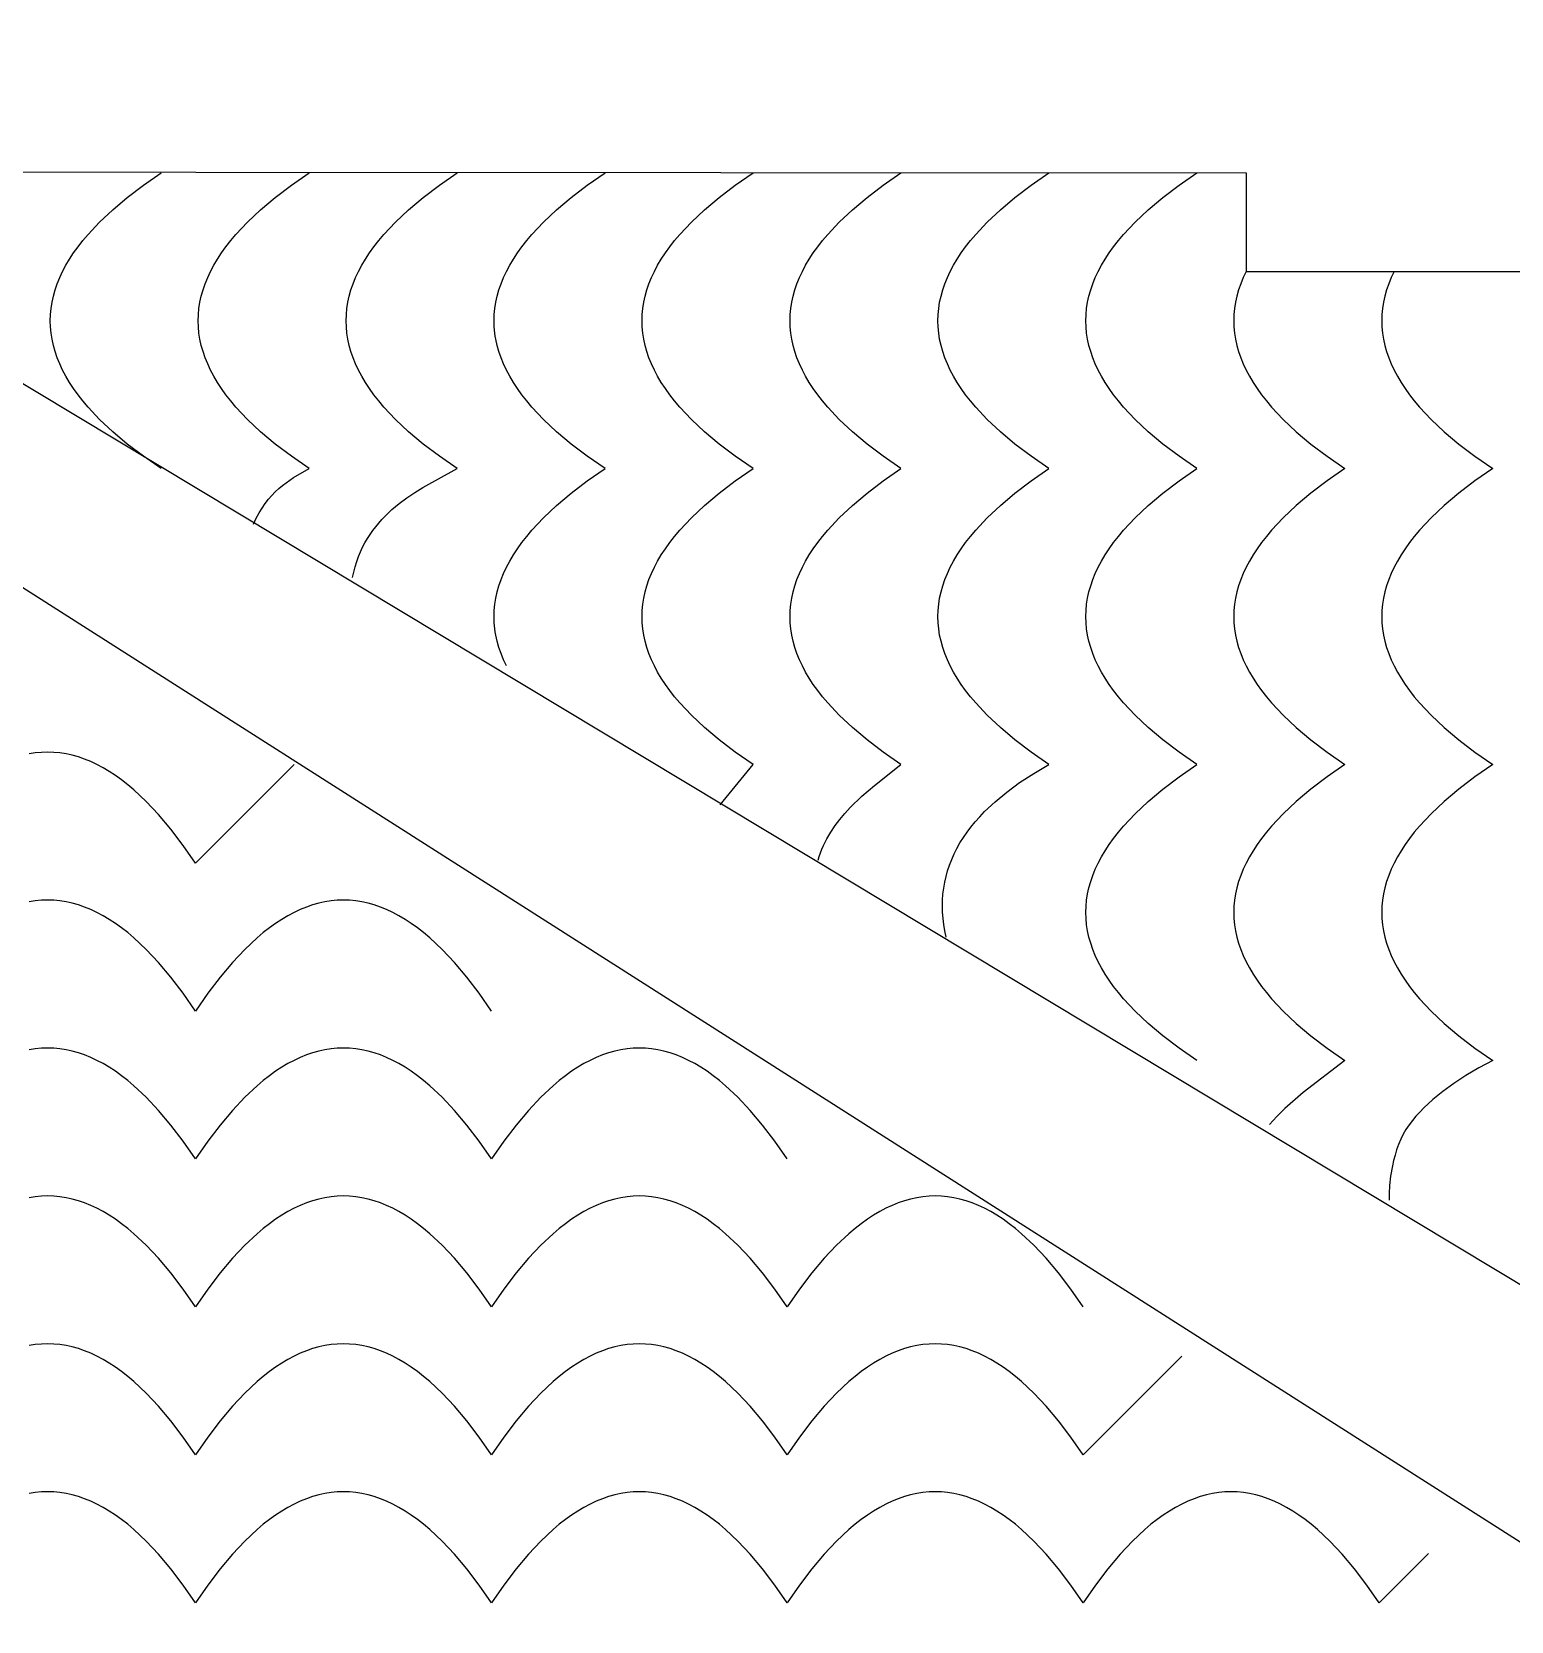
# Model space of a CAD drawing. Extents: x -831 to 1547, y -1426 to -385.
# Drawn here: x 200.86 to 245.86, y -858.27 to -809.92 of the extents above; entities that cross this region are included whole.
import ezdxf

# ---------------------------------------------------------------- set-up
doc = ezdxf.new("R2010")
doc.units = 0
doc.layers.add('CUT', color=18, linetype='CONTINUOUS')
doc.layers.add('ENGRAVE', color=1, linetype='CONTINUOUS')

msp = doc.modelspace()

# ---------------------------------------------------------------- linework, layer by layer
at = {"layer": 'CUT'}
for points in [[(334.842, -861.159), (254.442, -861.159), (174.042, -809.919), (133.842, -809.919), (93.642, -809.919), (13.242, -861.159), (-67.158, -861.159), (-67.158, -926.259), (93.474, -926.259), (133.842, -870.943), (174.211, -926.259), (334.842, -926.259)], [(189.867, -814.177), (237.8, -814.21), (237.8, -817.21), (249.8, -817.21), (249.8, -814.21), (323.919, -814.177), (258.946, -855.743)]]:
    msp.add_lwpolyline(points, close=True, dxfattribs=at)
at = {"layer": 'ENGRAVE'}
for points in [[(204.8, -823.209), (204.26, -822.834), (203.768, -822.459), (203.323, -822.084), (202.925, -821.709), (202.573, -821.334), (202.415, -821.147), (202.268, -820.959), (202.134, -820.772), (202.01, -820.584), (201.899, -820.397), (201.8, -820.209), (201.712, -820.022), (201.635, -819.834), (201.571, -819.647), (201.518, -819.459), (201.477, -819.272), (201.448, -819.084), (201.43, -818.897), (201.425, -818.709), (201.43, -818.522), (201.448, -818.334), (201.477, -818.147), (201.518, -817.959), (201.571, -817.772), (201.635, -817.584), (201.712, -817.397), (201.8, -817.209), (201.899, -817.022), (202.01, -816.834), (202.134, -816.647), (202.268, -816.459), (202.415, -816.272), (202.573, -816.084), (202.925, -815.709), (203.323, -815.334), (203.768, -814.959), (204.26, -814.584), (204.8, -814.209)], [(207.61, -824.898), (207.691, -824.72), (207.776, -824.557), (207.866, -824.406), (207.96, -824.268), (208.058, -824.14), (208.16, -824.023), (208.265, -823.915), (208.372, -823.816), (208.483, -823.724), (208.595, -823.638), (208.71, -823.558), (208.826, -823.483), (209.3, -823.209), (208.76, -822.834), (208.268, -822.459), (207.823, -822.084), (207.425, -821.709), (207.073, -821.334), (206.915, -821.147), (206.768, -820.959), (206.634, -820.772), (206.51, -820.584), (206.399, -820.397), (206.3, -820.209), (206.212, -820.022), (206.135, -819.834), (206.071, -819.647), (206.018, -819.459), (205.977, -819.272), (205.948, -819.084), (205.93, -818.897), (205.925, -818.709), (205.93, -818.522), (205.948, -818.334), (205.977, -818.147), (206.018, -817.959), (206.071, -817.772), (206.135, -817.584), (206.212, -817.397), (206.3, -817.209), (206.399, -817.022), (206.51, -816.834), (206.634, -816.647), (206.768, -816.459), (206.915, -816.272), (207.073, -816.084), (207.425, -815.709), (207.823, -815.334), (208.268, -814.959), (208.76, -814.584), (209.3, -814.209)], [(210.617, -826.524), (210.654, -826.355), (210.698, -826.193), (210.747, -826.036), (210.801, -825.885), (210.861, -825.74), (210.926, -825.6), (210.996, -825.465), (211.071, -825.336), (211.15, -825.211), (211.234, -825.091), (211.322, -824.975), (211.414, -824.863), (211.509, -824.756), (211.609, -824.652), (211.818, -824.455), (212.039, -824.271), (212.27, -824.099), (212.511, -823.936), (212.76, -823.781), (213.8, -823.209), (213.26, -822.834), (212.768, -822.459), (212.323, -822.084), (211.925, -821.709), (211.573, -821.334), (211.415, -821.147), (211.268, -820.959), (211.134, -820.772), (211.01, -820.584), (210.899, -820.397), (210.8, -820.209), (210.712, -820.022), (210.635, -819.834), (210.571, -819.647), (210.518, -819.459), (210.477, -819.272), (210.448, -819.084), (210.43, -818.897), (210.425, -818.709), (210.43, -818.522), (210.448, -818.334), (210.477, -818.147), (210.518, -817.959), (210.571, -817.772), (210.635, -817.584), (210.712, -817.397), (210.8, -817.209), (210.899, -817.022), (211.01, -816.834), (211.134, -816.647), (211.268, -816.459), (211.415, -816.272), (211.573, -816.084), (211.925, -815.709), (212.323, -815.334), (212.768, -814.959), (213.26, -814.584), (213.8, -814.209)], [(215.3, -829.209), (215.212, -829.022), (215.135, -828.834), (215.071, -828.647), (215.018, -828.459), (214.977, -828.272), (214.961, -828.178), (214.948, -828.084), (214.93, -827.897), (214.925, -827.709), (214.93, -827.522), (214.948, -827.334), (214.977, -827.147), (215.018, -826.959), (215.071, -826.772), (215.135, -826.584), (215.212, -826.397), (215.3, -826.209), (215.399, -826.022), (215.51, -825.834), (215.634, -825.647), (215.768, -825.459), (215.915, -825.272), (216.073, -825.084), (216.425, -824.709), (216.823, -824.334), (217.268, -823.959), (217.76, -823.584), (218.3, -823.209), (217.76, -822.834), (217.268, -822.459), (216.823, -822.084), (216.425, -821.709), (216.073, -821.334), (215.915, -821.147), (215.768, -820.959), (215.634, -820.772), (215.51, -820.584), (215.399, -820.397), (215.3, -820.209), (215.212, -820.022), (215.135, -819.834), (215.071, -819.647), (215.018, -819.459), (214.977, -819.272), (214.961, -819.178), (214.948, -819.084), (214.93, -818.897), (214.925, -818.709), (214.93, -818.522), (214.948, -818.334), (214.977, -818.147), (215.018, -817.959), (215.071, -817.772), (215.135, -817.584), (215.212, -817.397), (215.3, -817.209), (215.399, -817.022), (215.51, -816.834), (215.634, -816.647), (215.768, -816.459), (215.915, -816.272), (216.073, -816.084), (216.425, -815.709), (216.823, -815.334), (217.268, -814.959), (217.76, -814.584), (218.3, -814.209)], [(221.797, -833.434), (222.8, -832.209), (222.26, -831.834), (221.768, -831.459), (221.323, -831.084), (220.925, -830.709), (220.573, -830.334), (220.415, -830.147), (220.268, -829.959), (220.134, -829.772), (220.01, -829.584), (219.899, -829.397), (219.8, -829.209), (219.712, -829.022), (219.635, -828.834), (219.571, -828.647), (219.518, -828.459), (219.477, -828.272), (219.448, -828.084), (219.43, -827.897), (219.425, -827.709), (219.43, -827.522), (219.448, -827.334), (219.477, -827.147), (219.518, -826.959), (219.571, -826.772), (219.635, -826.584), (219.712, -826.397), (219.8, -826.209), (219.899, -826.022), (220.01, -825.834), (220.134, -825.647), (220.268, -825.459), (220.415, -825.272), (220.573, -825.084), (220.925, -824.709), (221.323, -824.334), (221.768, -823.959), (222.26, -823.584), (222.8, -823.209), (222.26, -822.834), (221.768, -822.459), (221.323, -822.084), (220.925, -821.709), (220.573, -821.334), (220.415, -821.147), (220.268, -820.959), (220.134, -820.772), (220.01, -820.584), (219.899, -820.397), (219.8, -820.209), (219.712, -820.022), (219.635, -819.834), (219.571, -819.647), (219.518, -819.459), (219.477, -819.272), (219.448, -819.084), (219.43, -818.897), (219.425, -818.709), (219.43, -818.522), (219.448, -818.334), (219.477, -818.147), (219.518, -817.959), (219.571, -817.772), (219.635, -817.584), (219.712, -817.397), (219.8, -817.209), (219.899, -817.022), (220.01, -816.834), (220.134, -816.647), (220.268, -816.459), (220.415, -816.272), (220.573, -816.084), (220.925, -815.709), (221.323, -815.334), (221.768, -814.959), (222.26, -814.584), (222.8, -814.209)], [(224.784, -835.123), (224.817, -835.008), (224.855, -834.896), (224.896, -834.785), (224.942, -834.677), (224.992, -834.571), (225.045, -834.466), (225.163, -834.264), (225.294, -834.068), (225.437, -833.878), (225.591, -833.695), (225.756, -833.516), (226.11, -833.173), (226.492, -832.844), (227.3, -832.209), (226.76, -831.834), (226.268, -831.459), (225.823, -831.084), (225.425, -830.709), (225.073, -830.334), (224.915, -830.147), (224.768, -829.959), (224.634, -829.772), (224.51, -829.584), (224.399, -829.397), (224.3, -829.209), (224.212, -829.022), (224.135, -828.834), (224.071, -828.647), (224.018, -828.459), (223.977, -828.272), (223.948, -828.084), (223.93, -827.897), (223.925, -827.709), (223.93, -827.522), (223.948, -827.334), (223.977, -827.147), (224.018, -826.959), (224.071, -826.772), (224.135, -826.584), (224.212, -826.397), (224.3, -826.209), (224.399, -826.022), (224.51, -825.834), (224.634, -825.647), (224.768, -825.459), (224.915, -825.272), (225.073, -825.084), (225.425, -824.709), (225.823, -824.334), (226.268, -823.959), (226.76, -823.584), (227.3, -823.209), (226.76, -822.834), (226.268, -822.459), (225.823, -822.084), (225.425, -821.709), (225.073, -821.334), (224.915, -821.147), (224.768, -820.959), (224.634, -820.772), (224.51, -820.584), (224.399, -820.397), (224.3, -820.209), (224.212, -820.022), (224.135, -819.834), (224.071, -819.647), (224.018, -819.459), (223.977, -819.272), (223.948, -819.084), (223.93, -818.897), (223.925, -818.709), (223.93, -818.522), (223.948, -818.334), (223.977, -818.147), (224.018, -817.959), (224.071, -817.772), (224.135, -817.584), (224.212, -817.397), (224.3, -817.209), (224.399, -817.022), (224.51, -816.834), (224.634, -816.647), (224.768, -816.459), (224.915, -816.272), (225.073, -816.084), (225.425, -815.709), (225.823, -815.334), (226.268, -814.959), (226.76, -814.584), (227.3, -814.209)], [(228.674, -837.466), (228.634, -837.272), (228.602, -837.081), (228.579, -836.891), (228.566, -836.703), (228.561, -836.517), (228.565, -836.333), (228.578, -836.15), (228.6, -835.97), (228.63, -835.791), (228.67, -835.615), (228.719, -835.44), (228.776, -835.267), (228.843, -835.096), (228.918, -834.927), (229.002, -834.76), (229.095, -834.595), (229.198, -834.432), (229.309, -834.27), (229.429, -834.111), (229.557, -833.953), (229.695, -833.797), (229.842, -833.643), (230.162, -833.341), (230.518, -833.047), (230.909, -832.76), (231.337, -832.481), (231.8, -832.209), (231.26, -831.834), (230.768, -831.459), (230.323, -831.084), (229.925, -830.709), (229.573, -830.334), (229.415, -830.147), (229.268, -829.959), (229.134, -829.772), (229.01, -829.584), (228.899, -829.397), (228.8, -829.209), (228.712, -829.022), (228.635, -828.834), (228.571, -828.647), (228.518, -828.459), (228.477, -828.272), (228.448, -828.084), (228.43, -827.897), (228.425, -827.709), (228.43, -827.522), (228.448, -827.334), (228.477, -827.147), (228.518, -826.959), (228.571, -826.772), (228.635, -826.584), (228.712, -826.397), (228.8, -826.209), (228.899, -826.022), (229.01, -825.834), (229.134, -825.647), (229.268, -825.459), (229.415, -825.272), (229.573, -825.084), (229.925, -824.709), (230.323, -824.334), (230.768, -823.959), (231.26, -823.584), (231.8, -823.209), (231.26, -822.834), (230.768, -822.459), (230.323, -822.084), (229.925, -821.709), (229.573, -821.334), (229.415, -821.147), (229.268, -820.959), (229.134, -820.772), (229.01, -820.584), (228.899, -820.397), (228.8, -820.209), (228.712, -820.022), (228.635, -819.834), (228.571, -819.647), (228.518, -819.459), (228.477, -819.272), (228.448, -819.084), (228.43, -818.897), (228.425, -818.709), (228.43, -818.522), (228.448, -818.334), (228.477, -818.147), (228.518, -817.959), (228.571, -817.772), (228.635, -817.584), (228.712, -817.397), (228.8, -817.209), (228.899, -817.022), (229.01, -816.834), (229.134, -816.647), (229.268, -816.459), (229.415, -816.272), (229.573, -816.084), (229.925, -815.709), (230.323, -815.334), (230.768, -814.959), (231.26, -814.584), (231.8, -814.209)], [(236.3, -841.209), (235.76, -840.834), (235.268, -840.459), (234.823, -840.084), (234.425, -839.709), (234.073, -839.334), (233.915, -839.147), (233.768, -838.959), (233.634, -838.772), (233.51, -838.584), (233.399, -838.397), (233.3, -838.209), (233.212, -838.022), (233.135, -837.834), (233.071, -837.647), (233.018, -837.459), (232.977, -837.272), (232.948, -837.084), (232.93, -836.897), (232.925, -836.709), (232.93, -836.522), (232.948, -836.334), (232.977, -836.147), (233.018, -835.959), (233.071, -835.772), (233.135, -835.584), (233.212, -835.397), (233.3, -835.209), (233.399, -835.022), (233.51, -834.834), (233.634, -834.647), (233.768, -834.459), (233.915, -834.272), (234.073, -834.084), (234.425, -833.709), (234.823, -833.334), (235.268, -832.959), (235.76, -832.584), (236.3, -832.209), (235.76, -831.834), (235.268, -831.459), (234.823, -831.084), (234.425, -830.709), (234.073, -830.334), (233.915, -830.147), (233.768, -829.959), (233.634, -829.772), (233.51, -829.584), (233.399, -829.397), (233.3, -829.209), (233.212, -829.022), (233.135, -828.834), (233.071, -828.647), (233.018, -828.459), (232.977, -828.272), (232.948, -828.084), (232.93, -827.897), (232.925, -827.709), (232.93, -827.522), (232.948, -827.334), (232.977, -827.147), (233.018, -826.959), (233.071, -826.772), (233.135, -826.584), (233.212, -826.397), (233.3, -826.209), (233.399, -826.022), (233.51, -825.834), (233.634, -825.647), (233.768, -825.459), (233.915, -825.272), (234.073, -825.084), (234.425, -824.709), (234.823, -824.334), (235.268, -823.959), (235.76, -823.584), (236.3, -823.209), (235.76, -822.834), (235.268, -822.459), (234.823, -822.084), (234.425, -821.709), (234.073, -821.334), (233.915, -821.147), (233.768, -820.959), (233.634, -820.772), (233.51, -820.584), (233.399, -820.397), (233.3, -820.209), (233.212, -820.022), (233.135, -819.834), (233.071, -819.647), (233.018, -819.459), (232.977, -819.272), (232.948, -819.084), (232.93, -818.897), (232.925, -818.709), (232.93, -818.522), (232.948, -818.334), (232.977, -818.147), (233.018, -817.959), (233.071, -817.772), (233.135, -817.584), (233.212, -817.397), (233.3, -817.209), (233.399, -817.022), (233.51, -816.834), (233.634, -816.647), (233.768, -816.459), (233.915, -816.272), (234.073, -816.084), (234.425, -815.709), (234.823, -815.334), (235.268, -814.959), (235.76, -814.584), (236.3, -814.209)], [(237.8, -817.209), (237.712, -817.397), (237.635, -817.584), (237.571, -817.772), (237.518, -817.959), (237.477, -818.147), (237.448, -818.334), (237.43, -818.522), (237.425, -818.709), (237.43, -818.897), (237.448, -819.084), (237.477, -819.272), (237.518, -819.459), (237.571, -819.647), (237.635, -819.834), (237.712, -820.022), (237.8, -820.209), (237.899, -820.397), (238.01, -820.584), (238.134, -820.772), (238.268, -820.959), (238.415, -821.147), (238.573, -821.334), (238.925, -821.709), (239.323, -822.084), (239.768, -822.459), (240.26, -822.834), (240.8, -823.209), (240.26, -823.584), (239.768, -823.959), (239.323, -824.334), (238.925, -824.709), (238.573, -825.084), (238.415, -825.272), (238.268, -825.459), (238.134, -825.647), (238.01, -825.834), (237.899, -826.022), (237.8, -826.209), (237.712, -826.397), (237.635, -826.584), (237.571, -826.772), (237.518, -826.959), (237.477, -827.147), (237.448, -827.334), (237.43, -827.522), (237.425, -827.709), (237.43, -827.897), (237.448, -828.084), (237.477, -828.272), (237.518, -828.459), (237.571, -828.647), (237.635, -828.834), (237.712, -829.022), (237.8, -829.209), (237.899, -829.397), (238.01, -829.584), (238.134, -829.772), (238.268, -829.959), (238.415, -830.147), (238.573, -830.334), (238.925, -830.709), (239.323, -831.084), (239.768, -831.459), (240.26, -831.834), (240.8, -832.209), (240.26, -832.584), (239.768, -832.959), (239.323, -833.334), (238.925, -833.709), (238.573, -834.084), (238.415, -834.272), (238.268, -834.459), (238.134, -834.647), (238.01, -834.834), (237.899, -835.022), (237.8, -835.209), (237.712, -835.397), (237.635, -835.584), (237.571, -835.772), (237.518, -835.959), (237.477, -836.147), (237.448, -836.334), (237.43, -836.522), (237.425, -836.709), (237.43, -836.897), (237.448, -837.084), (237.477, -837.272), (237.518, -837.459), (237.571, -837.647), (237.635, -837.834), (237.712, -838.022), (237.8, -838.209), (237.899, -838.397), (238.01, -838.584), (238.134, -838.772), (238.268, -838.959), (238.415, -839.147), (238.573, -839.334), (238.925, -839.709), (239.323, -840.084), (239.768, -840.459), (240.26, -840.834), (240.8, -841.209), (239.534, -842.185), (238.975, -842.673), (238.728, -842.917), (238.506, -843.161)], [(242.3, -817.209), (242.212, -817.397), (242.135, -817.584), (242.071, -817.772), (242.018, -817.959), (241.977, -818.147), (241.948, -818.334), (241.93, -818.522), (241.925, -818.709), (241.93, -818.897), (241.948, -819.084), (241.977, -819.272), (242.018, -819.459), (242.071, -819.647), (242.135, -819.834), (242.212, -820.022), (242.3, -820.209), (242.399, -820.397), (242.51, -820.584), (242.634, -820.772), (242.768, -820.959), (242.915, -821.147), (243.073, -821.334), (243.425, -821.709), (243.823, -822.084), (244.268, -822.459), (244.76, -822.834), (245.3, -823.209), (244.76, -823.584), (244.268, -823.959), (243.823, -824.334), (243.425, -824.709), (243.073, -825.084), (242.915, -825.272), (242.768, -825.459), (242.634, -825.647), (242.51, -825.834), (242.399, -826.022), (242.3, -826.209), (242.212, -826.397), (242.135, -826.584), (242.071, -826.772), (242.018, -826.959), (241.977, -827.147), (241.948, -827.334), (241.93, -827.522), (241.925, -827.709), (241.93, -827.897), (241.948, -828.084), (241.977, -828.272), (242.018, -828.459), (242.071, -828.647), (242.135, -828.834), (242.212, -829.022), (242.3, -829.209), (242.399, -829.397), (242.51, -829.584), (242.634, -829.772), (242.768, -829.959), (242.915, -830.147), (243.073, -830.334), (243.425, -830.709), (243.823, -831.084), (244.268, -831.459), (244.76, -831.834), (245.3, -832.209), (244.76, -832.584), (244.268, -832.959), (243.823, -833.334), (243.425, -833.709), (243.073, -834.084), (242.915, -834.272), (242.768, -834.459), (242.634, -834.647), (242.51, -834.834), (242.399, -835.022), (242.3, -835.209), (242.212, -835.397), (242.135, -835.584), (242.071, -835.772), (242.018, -835.959), (241.977, -836.147), (241.948, -836.334), (241.93, -836.522), (241.925, -836.709), (241.93, -836.897), (241.948, -837.084), (241.977, -837.272), (242.018, -837.459), (242.071, -837.647), (242.135, -837.834), (242.212, -838.022), (242.3, -838.209), (242.399, -838.397), (242.51, -838.584), (242.634, -838.772), (242.768, -838.959), (242.915, -839.147), (243.073, -839.334), (243.425, -839.709), (243.823, -840.084), (244.268, -840.459), (244.76, -840.834), (245.3, -841.209), (244.875, -841.437), (244.482, -841.67), (244.118, -841.909), (243.785, -842.152), (243.482, -842.4), (243.209, -842.653), (243.084, -842.781), (242.966, -842.911), (242.856, -843.042), (242.754, -843.174), (242.706, -843.242), (242.66, -843.312), (242.617, -843.384), (242.576, -843.458), (242.502, -843.61), (242.436, -843.768), (242.378, -843.929), (242.328, -844.093), (242.285, -844.256), (242.249, -844.417), (242.195, -844.73), (242.163, -845.016), (242.148, -845.264), (242.146, -845.459)], [(208.842, -832.209), (205.842, -835.209), (205.467, -834.67), (205.092, -834.178), (204.717, -833.732), (204.342, -833.334), (203.967, -832.982), (203.779, -832.824), (203.592, -832.678), (203.404, -832.543), (203.217, -832.42), (203.029, -832.309), (202.842, -832.209), (202.654, -832.121), (202.467, -832.045), (202.279, -831.98), (202.092, -831.928), (201.904, -831.887), (201.717, -831.857), (201.529, -831.84), (201.342, -831.834), (201.154, -831.84), (200.967, -831.857), (200.779, -831.887)], [(214.842, -839.709), (214.467, -839.17), (214.092, -838.678), (213.717, -838.232), (213.342, -837.834), (212.967, -837.482), (212.779, -837.324), (212.592, -837.178), (212.404, -837.043), (212.217, -836.92), (212.029, -836.809), (211.842, -836.709), (211.654, -836.621), (211.467, -836.545), (211.279, -836.48), (211.092, -836.428), (210.904, -836.387), (210.717, -836.357), (210.529, -836.34), (210.342, -836.334), (210.154, -836.34), (209.967, -836.357), (209.779, -836.387), (209.592, -836.428), (209.404, -836.48), (209.217, -836.545), (209.029, -836.621), (208.842, -836.709), (208.654, -836.809), (208.467, -836.92), (208.279, -837.043), (208.092, -837.178), (207.904, -837.324), (207.717, -837.482), (207.342, -837.834), (206.967, -838.232), (206.592, -838.678), (206.217, -839.17), (205.842, -839.709), (205.467, -839.17), (205.092, -838.678), (204.717, -838.232), (204.342, -837.834), (203.967, -837.482), (203.779, -837.324), (203.592, -837.178), (203.404, -837.043), (203.217, -836.92), (203.029, -836.809), (202.842, -836.709), (202.654, -836.621), (202.467, -836.545), (202.279, -836.48), (202.092, -836.428), (201.904, -836.387), (201.717, -836.357), (201.529, -836.34), (201.342, -836.334), (201.154, -836.34), (200.967, -836.357), (200.779, -836.387)], [(223.842, -844.209), (223.467, -843.67), (223.092, -843.178), (222.717, -842.732), (222.342, -842.334), (221.967, -841.982), (221.779, -841.824), (221.592, -841.678), (221.404, -841.543), (221.217, -841.42), (221.029, -841.309), (220.842, -841.209), (220.654, -841.121), (220.467, -841.045), (220.279, -840.98), (220.092, -840.928), (219.904, -840.887), (219.717, -840.857), (219.529, -840.84), (219.342, -840.834), (219.154, -840.84), (218.967, -840.857), (218.779, -840.887), (218.592, -840.928), (218.404, -840.98), (218.217, -841.045), (218.029, -841.121), (217.842, -841.209), (217.654, -841.309), (217.467, -841.42), (217.279, -841.543), (217.092, -841.678), (216.904, -841.824), (216.717, -841.982), (216.342, -842.334), (215.967, -842.732), (215.592, -843.178), (215.217, -843.67), (214.842, -844.209), (214.467, -843.67), (214.092, -843.178), (213.717, -842.732), (213.342, -842.334), (212.967, -841.982), (212.779, -841.824), (212.592, -841.678), (212.404, -841.543), (212.217, -841.42), (212.029, -841.309), (211.842, -841.209), (211.654, -841.121), (211.467, -841.045), (211.279, -840.98), (211.092, -840.928), (210.904, -840.887), (210.717, -840.857), (210.529, -840.84), (210.342, -840.834), (210.154, -840.84), (209.967, -840.857), (209.779, -840.887), (209.592, -840.928), (209.404, -840.98), (209.217, -841.045), (209.029, -841.121), (208.842, -841.209), (208.654, -841.309), (208.467, -841.42), (208.279, -841.543), (208.092, -841.678), (207.904, -841.824), (207.717, -841.982), (207.342, -842.334), (206.967, -842.732), (206.592, -843.178), (206.217, -843.67), (205.842, -844.209), (205.467, -843.67), (205.092, -843.178), (204.717, -842.732), (204.342, -842.334), (203.967, -841.982), (203.779, -841.824), (203.592, -841.678), (203.404, -841.543), (203.217, -841.42), (203.029, -841.309), (202.842, -841.209), (202.654, -841.121), (202.467, -841.045), (202.279, -840.98), (202.092, -840.928), (201.904, -840.887), (201.717, -840.857), (201.529, -840.84), (201.342, -840.834), (201.154, -840.84), (200.967, -840.857), (200.779, -840.887)], [(232.842, -848.709), (232.467, -848.17), (232.092, -847.678), (231.717, -847.232), (231.342, -846.834), (230.967, -846.482), (230.779, -846.324), (230.592, -846.178), (230.404, -846.043), (230.217, -845.92), (230.029, -845.809), (229.842, -845.709), (229.654, -845.621), (229.467, -845.545), (229.279, -845.48), (229.092, -845.428), (228.904, -845.387), (228.717, -845.357), (228.529, -845.34), (228.342, -845.334), (228.154, -845.34), (227.967, -845.357), (227.779, -845.387), (227.592, -845.428), (227.404, -845.48), (227.217, -845.545), (227.029, -845.621), (226.842, -845.709), (226.654, -845.809), (226.467, -845.92), (226.279, -846.043), (226.092, -846.178), (225.904, -846.324), (225.717, -846.482), (225.342, -846.834), (224.967, -847.232), (224.592, -847.678), (224.217, -848.17), (223.842, -848.709), (223.467, -848.17), (223.092, -847.678), (222.717, -847.232), (222.342, -846.834), (221.967, -846.482), (221.779, -846.324), (221.592, -846.178), (221.404, -846.043), (221.217, -845.92), (221.029, -845.809), (220.842, -845.709), (220.654, -845.621), (220.467, -845.545), (220.279, -845.48), (220.092, -845.428), (219.904, -845.387), (219.717, -845.357), (219.529, -845.34), (219.342, -845.334), (219.154, -845.34), (218.967, -845.357), (218.779, -845.387), (218.592, -845.428), (218.404, -845.48), (218.217, -845.545), (218.029, -845.621), (217.842, -845.709), (217.654, -845.809), (217.467, -845.92), (217.279, -846.043), (217.092, -846.178), (216.904, -846.324), (216.717, -846.482), (216.342, -846.834), (215.967, -847.232), (215.592, -847.678), (215.217, -848.17), (214.842, -848.709), (214.467, -848.17), (214.092, -847.678), (213.717, -847.232), (213.342, -846.834), (212.967, -846.482), (212.779, -846.324), (212.592, -846.178), (212.404, -846.043), (212.217, -845.92), (212.029, -845.809), (211.842, -845.709), (211.654, -845.621), (211.467, -845.545), (211.279, -845.48), (211.092, -845.428), (210.904, -845.387), (210.717, -845.357), (210.529, -845.34), (210.342, -845.334), (210.154, -845.34), (209.967, -845.357), (209.779, -845.387), (209.592, -845.428), (209.404, -845.48), (209.217, -845.545), (209.029, -845.621), (208.842, -845.709), (208.654, -845.809), (208.467, -845.92), (208.279, -846.043), (208.092, -846.178), (207.904, -846.324), (207.717, -846.482), (207.342, -846.834), (206.967, -847.232), (206.592, -847.678), (206.217, -848.17), (205.842, -848.709), (205.467, -848.17), (205.092, -847.678), (204.717, -847.232), (204.342, -846.834), (203.967, -846.482), (203.779, -846.324), (203.592, -846.178), (203.404, -846.043), (203.217, -845.92), (203.029, -845.809), (202.842, -845.709), (202.654, -845.621), (202.467, -845.545), (202.279, -845.48), (202.092, -845.428), (201.904, -845.387), (201.717, -845.357), (201.529, -845.34), (201.342, -845.334), (201.154, -845.34), (200.967, -845.357), (200.779, -845.387)], [(235.842, -850.209), (232.842, -853.209), (232.467, -852.67), (232.092, -852.178), (231.717, -851.732), (231.342, -851.334), (230.967, -850.982), (230.779, -850.824), (230.592, -850.678), (230.404, -850.543), (230.217, -850.42), (230.029, -850.309), (229.842, -850.209), (229.654, -850.121), (229.467, -850.045), (229.279, -849.98), (229.092, -849.928), (228.904, -849.887), (228.717, -849.857), (228.529, -849.84), (228.342, -849.834), (228.154, -849.84), (227.967, -849.857), (227.779, -849.887), (227.592, -849.928), (227.404, -849.98), (227.217, -850.045), (227.029, -850.121), (226.842, -850.209), (226.654, -850.309), (226.467, -850.42), (226.279, -850.543), (226.092, -850.678), (225.904, -850.824), (225.717, -850.982), (225.342, -851.334), (224.967, -851.732), (224.592, -852.178), (224.217, -852.67), (223.842, -853.209), (223.467, -852.67), (223.092, -852.178), (222.717, -851.732), (222.342, -851.334), (221.967, -850.982), (221.779, -850.824), (221.592, -850.678), (221.404, -850.543), (221.217, -850.42), (221.029, -850.309), (220.842, -850.209), (220.654, -850.121), (220.467, -850.045), (220.279, -849.98), (220.092, -849.928), (219.904, -849.887), (219.717, -849.857), (219.529, -849.84), (219.342, -849.834), (219.154, -849.84), (218.967, -849.857), (218.779, -849.887), (218.592, -849.928), (218.404, -849.98), (218.217, -850.045), (218.029, -850.121), (217.842, -850.209), (217.654, -850.309), (217.467, -850.42), (217.279, -850.543), (217.092, -850.678), (216.904, -850.824), (216.717, -850.982), (216.342, -851.334), (215.967, -851.732), (215.592, -852.178), (215.217, -852.67), (214.842, -853.209), (214.467, -852.67), (214.092, -852.178), (213.717, -851.732), (213.342, -851.334), (212.967, -850.982), (212.779, -850.824), (212.592, -850.678), (212.404, -850.543), (212.217, -850.42), (212.029, -850.309), (211.842, -850.209), (211.654, -850.121), (211.467, -850.045), (211.279, -849.98), (211.092, -849.928), (210.904, -849.887), (210.717, -849.857), (210.529, -849.84), (210.342, -849.834), (210.154, -849.84), (209.967, -849.857), (209.779, -849.887), (209.592, -849.928), (209.404, -849.98), (209.217, -850.045), (209.029, -850.121), (208.842, -850.209), (208.654, -850.309), (208.467, -850.42), (208.279, -850.543), (208.092, -850.678), (207.904, -850.824), (207.717, -850.982), (207.342, -851.334), (206.967, -851.732), (206.592, -852.178), (206.217, -852.67), (205.842, -853.209), (205.467, -852.67), (205.092, -852.178), (204.717, -851.732), (204.342, -851.334), (203.967, -850.982), (203.779, -850.824), (203.592, -850.678), (203.404, -850.543), (203.217, -850.42), (203.029, -850.309), (202.842, -850.209), (202.654, -850.121), (202.467, -850.045), (202.279, -849.98), (202.092, -849.928), (201.904, -849.887), (201.717, -849.857), (201.529, -849.84), (201.342, -849.834), (201.154, -849.84), (200.967, -849.857), (200.779, -849.887)], [(243.342, -856.209), (241.842, -857.709), (241.467, -857.17), (241.092, -856.678), (240.717, -856.232), (240.342, -855.834), (239.967, -855.482), (239.779, -855.324), (239.592, -855.178), (239.404, -855.043), (239.217, -854.92), (239.029, -854.809), (238.842, -854.709), (238.654, -854.621), (238.467, -854.545), (238.279, -854.48), (238.092, -854.428), (237.904, -854.387), (237.717, -854.357), (237.529, -854.34), (237.342, -854.334), (237.154, -854.34), (236.967, -854.357), (236.779, -854.387), (236.592, -854.428), (236.404, -854.48), (236.217, -854.545), (236.029, -854.621), (235.842, -854.709), (235.654, -854.809), (235.467, -854.92), (235.279, -855.043), (235.092, -855.178), (234.904, -855.324), (234.717, -855.482), (234.342, -855.834), (233.967, -856.232), (233.592, -856.678), (233.217, -857.17), (232.842, -857.709), (232.467, -857.17), (232.092, -856.678), (231.717, -856.232), (231.342, -855.834), (230.967, -855.482), (230.779, -855.324), (230.592, -855.178), (230.404, -855.043), (230.217, -854.92), (230.029, -854.809), (229.842, -854.709), (229.654, -854.621), (229.467, -854.545), (229.279, -854.48), (229.092, -854.428), (228.904, -854.387), (228.717, -854.357), (228.529, -854.34), (228.342, -854.334), (228.154, -854.34), (227.967, -854.357), (227.779, -854.387), (227.592, -854.428), (227.404, -854.48), (227.217, -854.545), (227.029, -854.621), (226.842, -854.709), (226.654, -854.809), (226.467, -854.92), (226.279, -855.043), (226.092, -855.178), (225.904, -855.324), (225.717, -855.482), (225.342, -855.834), (224.967, -856.232), (224.592, -856.678), (224.217, -857.17), (223.842, -857.709), (223.467, -857.17), (223.092, -856.678), (222.717, -856.232), (222.342, -855.834), (221.967, -855.482), (221.779, -855.324), (221.592, -855.178), (221.404, -855.043), (221.217, -854.92), (221.029, -854.809), (220.842, -854.709), (220.654, -854.621), (220.467, -854.545), (220.279, -854.48), (220.092, -854.428), (219.904, -854.387), (219.717, -854.357), (219.529, -854.34), (219.342, -854.334), (219.154, -854.34), (218.967, -854.357), (218.779, -854.387), (218.592, -854.428), (218.404, -854.48), (218.217, -854.545), (218.029, -854.621), (217.842, -854.709), (217.654, -854.809), (217.467, -854.92), (217.279, -855.043), (217.092, -855.178), (216.904, -855.324), (216.717, -855.482), (216.342, -855.834), (215.967, -856.232), (215.592, -856.678), (215.217, -857.17), (214.842, -857.709), (214.467, -857.17), (214.092, -856.678), (213.717, -856.232), (213.342, -855.834), (212.967, -855.482), (212.779, -855.324), (212.592, -855.178), (212.404, -855.043), (212.217, -854.92), (212.029, -854.809), (211.842, -854.709), (211.654, -854.621), (211.467, -854.545), (211.279, -854.48), (211.092, -854.428), (210.904, -854.387), (210.717, -854.357), (210.529, -854.34), (210.342, -854.334), (210.154, -854.34), (209.967, -854.357), (209.779, -854.387), (209.592, -854.428), (209.404, -854.48), (209.217, -854.545), (209.029, -854.621), (208.842, -854.709), (208.654, -854.809), (208.467, -854.92), (208.279, -855.043), (208.092, -855.178), (207.904, -855.324), (207.717, -855.482), (207.342, -855.834), (206.967, -856.232), (206.592, -856.678), (206.217, -857.17), (205.842, -857.709), (205.467, -857.17), (205.092, -856.678), (204.717, -856.232), (204.342, -855.834), (203.967, -855.482), (203.779, -855.324), (203.592, -855.178), (203.404, -855.043), (203.217, -854.92), (203.029, -854.809), (202.842, -854.709), (202.654, -854.621), (202.467, -854.545), (202.279, -854.48), (202.092, -854.428), (201.904, -854.387), (201.717, -854.357), (201.529, -854.34), (201.342, -854.334), (201.154, -854.34), (200.967, -854.357), (200.779, -854.387)]]:
    msp.add_lwpolyline(points, dxfattribs=at)

doc.saveas('drawing.dxf')
